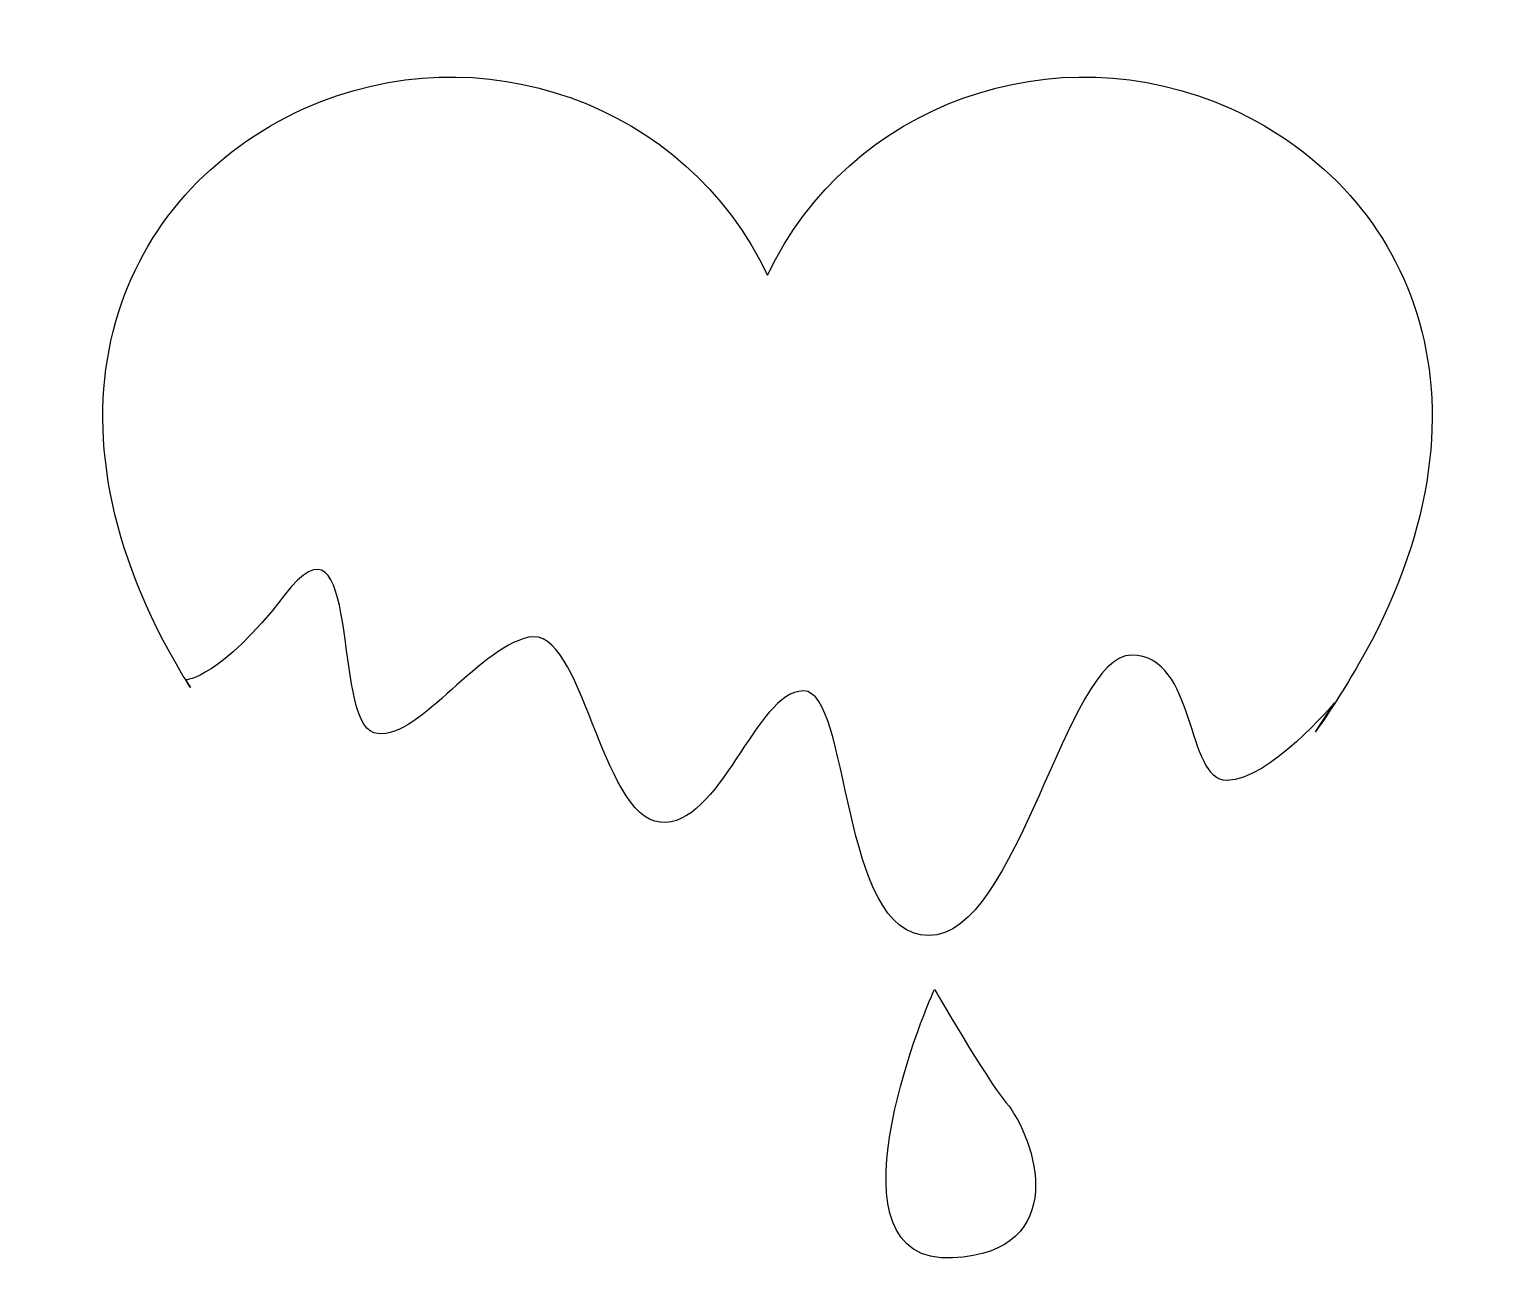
# Model space of a CAD drawing. Header units: centimetres. Extents: x -7.9 to 7.9, y -6.4 to 6.9.
import ezdxf

# ---------------------------------------------------------------- set-up
doc = ezdxf.new("R2010")
doc.units = ezdxf.units.CM
doc.header["$MEASUREMENT"] = 0
doc.layers.add('Camada 1', color=7, linetype='Continuous')

msp = doc.modelspace()

# ---------------------------------------------------------------- linework, layer by layer
at = {"layer": 'Camada 1'}
for points, knots in [([(-6.25397, -0.13359), (-6.25397, -0.13359), (-5.87424, -0.11539), (-5.19386, 0.7743), (-5.19386, 0.7743), (-4.36018, 1.86449), (-4.68089, -0.57235), (-4.23194, -0.70067), (-4.23194, -0.70067), (-3.78299, -0.82899), (-3.14164, 0.19725), (-2.56451, 0.32541), (-2.56451, 0.32541), (-1.98737, 0.4536), (-1.79502, -1.59859), (-1.15365, -1.66267), (-1.15365, -1.66267), (-0.51235, -1.72678), (-0.12757, -0.25181), (0.38554, -0.25181), (0.38554, -0.25181), (0.89854, -0.25181), (0.77035, -2.88116), (1.73222, -2.88116), (1.73222, -2.88116), (2.69409, -2.88116), (3.20719, 0.133), (3.91257, 0.133), (3.91257, 0.133), (4.61806, 0.133), (4.48976, -1.21378), (4.93876, -1.21378), (4.93876, -1.21378), (5.38765, -1.21378), (6.09314, -0.3801), (6.09314, -0.3801), (6.09314, -0.3801), (6.09314, -0.3801), (5.88883, -0.69278), (5.88883, -0.69278), (5.88883, -0.69278), (6.05536, -0.45574), (6.20919, -0.21444), (6.35254, 0.03464), (6.35254, 0.03464), (7.93131, 2.77588), (6.97574, 5.09681), (4.97935, 6.00584), (4.97935, 6.00584), (3.09676, 6.85526), (0.87016, 6.05757), (0.00008, 4.21622), (0.00008, 4.21622), (-0.87015, 6.05756), (-3.09672, 6.85527), (-4.97934, 6.00583), (-4.97934, 6.00583), (-6.97573, 5.0968), (-7.9313, 2.77588), (-6.35253, 0.03466), (-6.35253, 0.03466), (-6.30385, -0.0499), (-6.25397, -0.13356), (-6.2028, -0.21643), (-6.2028, -0.21643), (-6.2028, -0.21643), (-6.25397, -0.13359), (-6.25397, -0.13359)], [0, 0, 0, 0, 0.05555556, 0.05555556, 0.05555556, 0.05555556, 0.11111111, 0.11111111, 0.11111111, 0.11111111, 0.16666667, 0.16666667, 0.16666667, 0.16666667, 0.22222222, 0.22222222, 0.22222222, 0.22222222, 0.27777778, 0.27777778, 0.27777778, 0.27777778, 0.33333333, 0.33333333, 0.33333333, 0.33333333, 0.38888889, 0.38888889, 0.38888889, 0.38888889, 0.44444444, 0.44444444, 0.44444444, 0.44444444, 0.5, 0.5, 0.5, 0.5, 0.55555556, 0.55555556, 0.55555556, 0.55555556, 0.61111111, 0.61111111, 0.61111111, 0.61111111, 0.66666667, 0.66666667, 0.66666667, 0.66666667, 0.72222222, 0.72222222, 0.72222222, 0.72222222, 0.77777778, 0.77777778, 0.77777778, 0.77777778, 0.83333333, 0.83333333, 0.83333333, 0.83333333, 0.88888889, 0.88888889, 0.88888889, 0.88888889, 1, 1, 1, 1]), ([(-6.25397, -0.13359), (-6.25397, -0.13359), (-6.25397, -0.13359), (-6.25397, -0.13359), (-6.25397, -0.13359), (-6.25397, -0.13359), (-6.25397, -0.13359), (-6.25397, -0.13359)], [0, 0, 0, 0, 0.33333333, 0.33333333, 0.33333333, 0.33333333, 1, 1, 1, 1]), ([(1.7963, -3.45832), (1.66811, -3.71481), (0.57964, -6.41456), (1.98871, -6.34418), (1.98871, -6.34418), (3.27138, -6.28007), (2.8866, -5.06159), (2.56587, -4.67678), (2.56587, -4.67678), (2.34483, -4.41145), (1.7963, -3.45832), (1.7963, -3.45832)], [0, 0, 0, 0, 0.25, 0.25, 0.25, 0.25, 0.5, 0.5, 0.5, 0.5, 1, 1, 1, 1])]:
    msp.add_open_spline(points, degree=3, knots=knots, dxfattribs=at)

doc.saveas('drawing.dxf')
